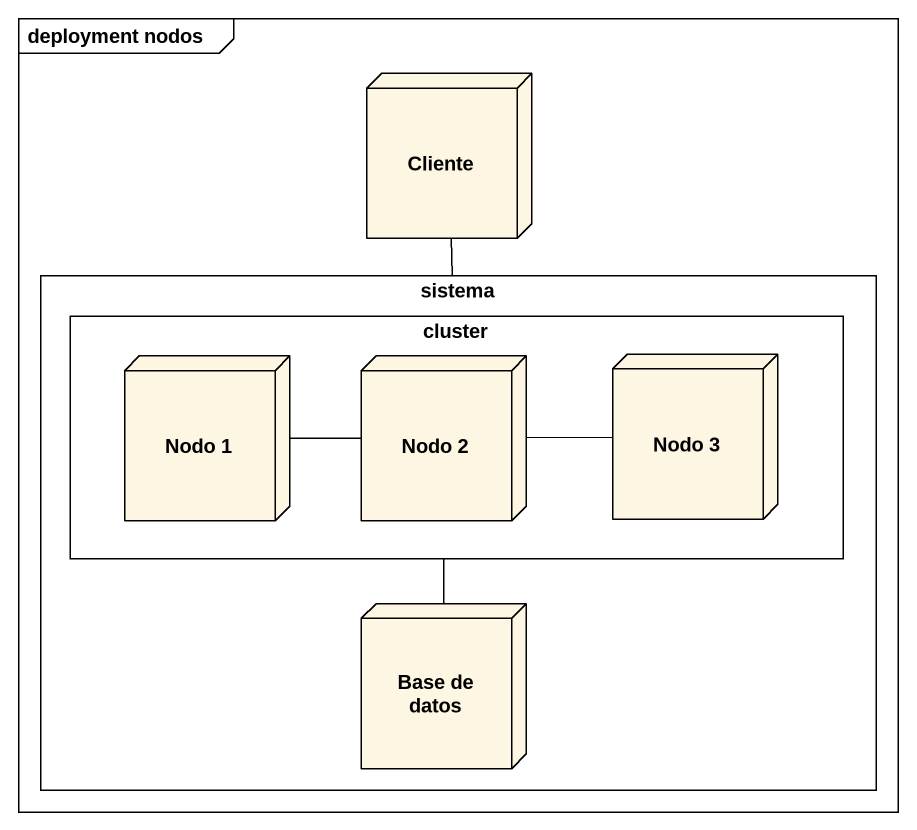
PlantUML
@startuml
mainframe deployment nodos
node Cliente
rectangle sistema {
  rectangle cluster {
    node "Nodo 1" as Nodo_1
    node "Nodo 2" as Nodo_2
    node "Nodo 3" as Nodo_3
  }
  node "Base de datos" as Base_de_datos
}
Cliente -- sistema
cluster -- Base_de_datos
Nodo_1 -right- Nodo_2
Nodo_2 -right- Nodo_3
@enduml
